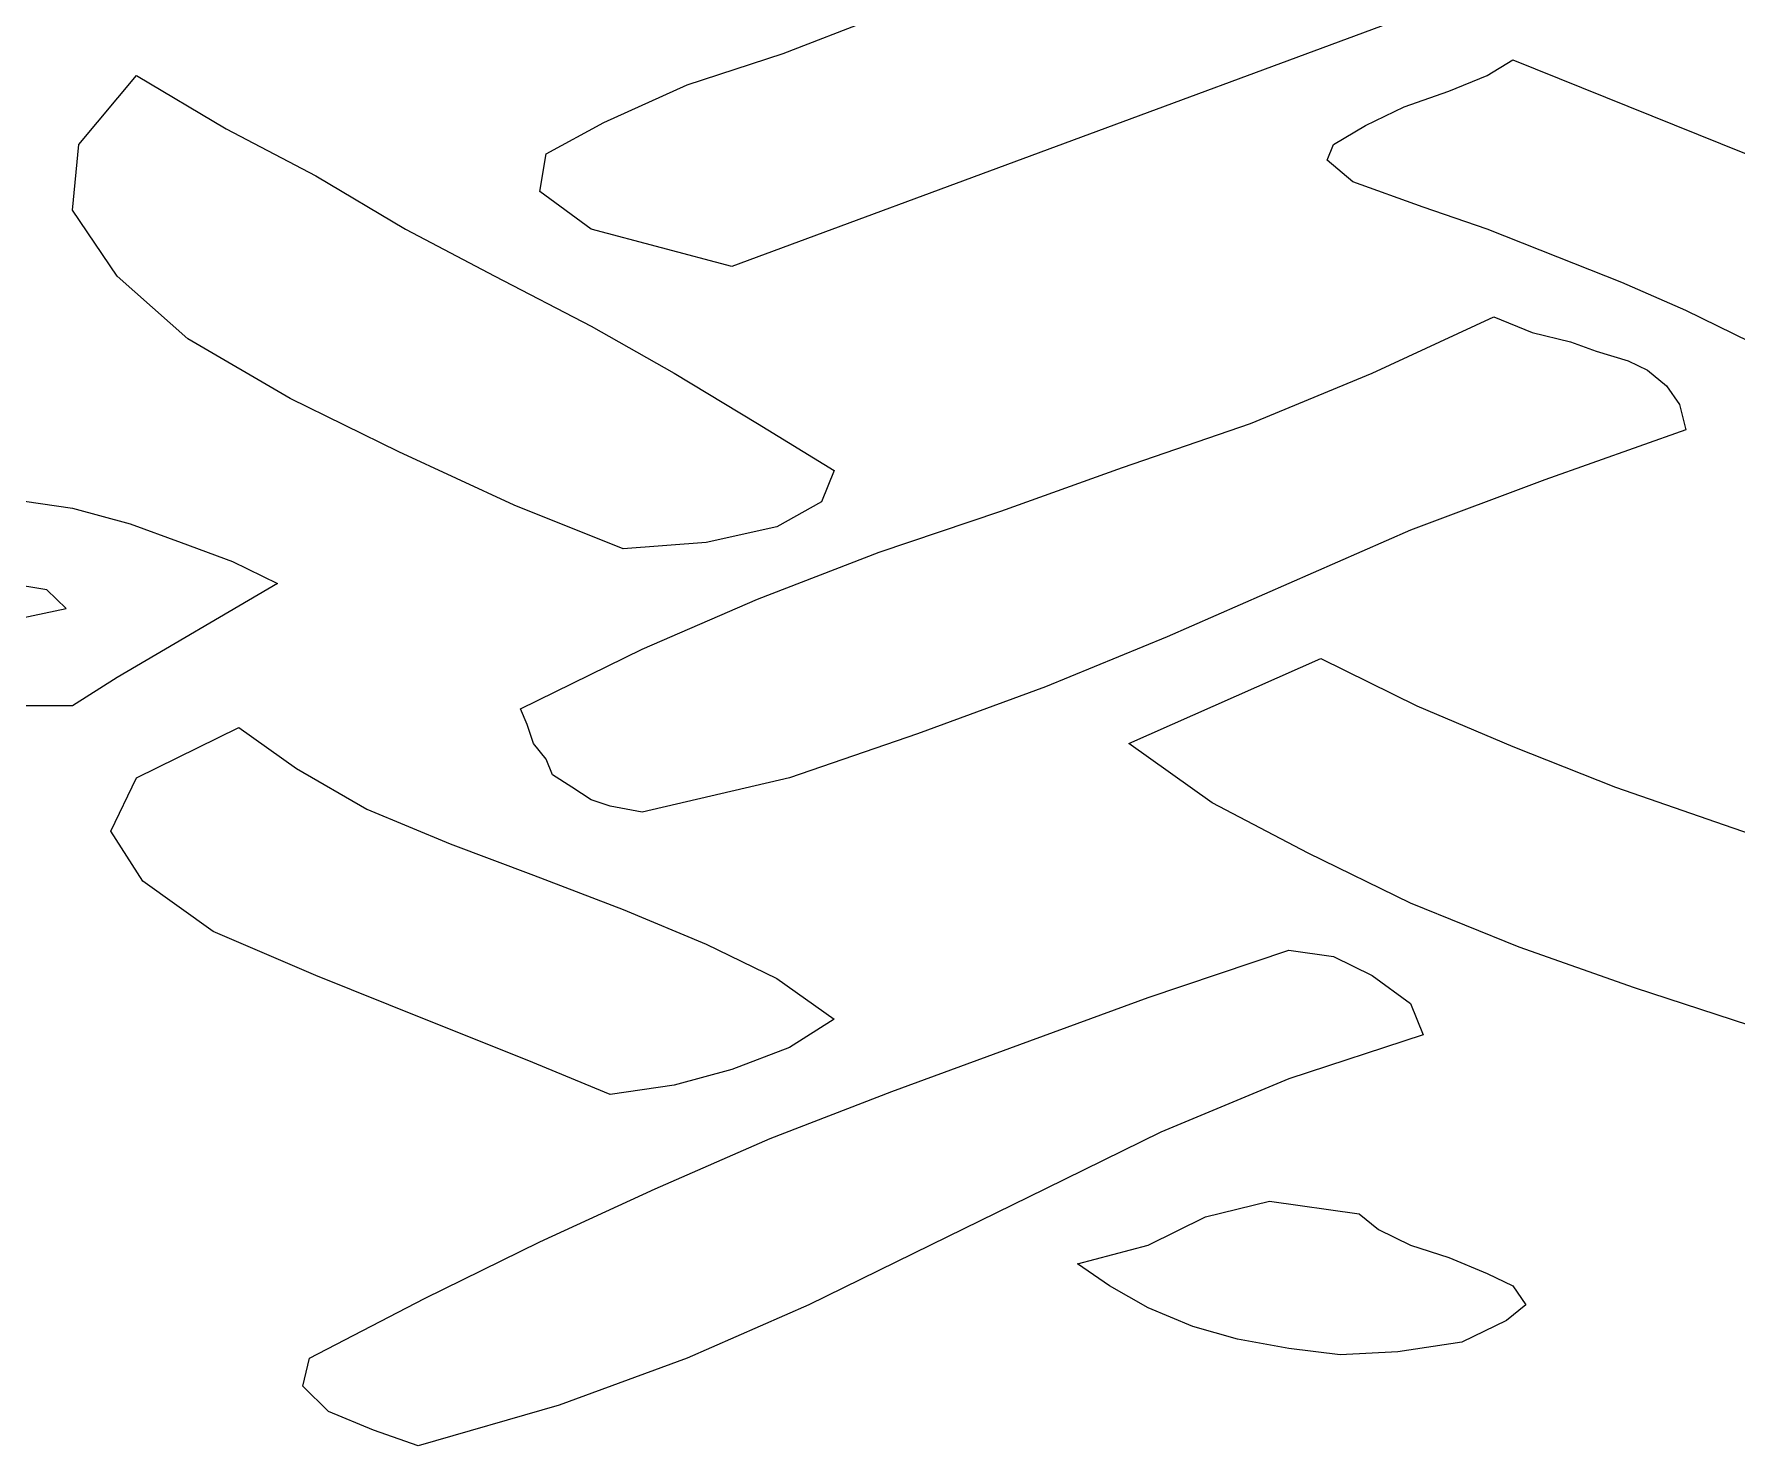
# Model space of a CAD drawing. Header units: millimetres. Extents: x -194 to 183, y -158 to 141.
# Drawn here: x -124 to -101.36, y 73.06 to 91.88 of the extents above; entities that cross this region are included whole.
import ezdxf

# ---------------------------------------------------------------- set-up
doc = ezdxf.new("R2010")
doc.units = ezdxf.units.MM
doc.header["$MEASUREMENT"] = 0
doc.layers.add('Camada 1', color=7, linetype='Continuous')

msp = doc.modelspace()

# ---------------------------------------------------------------- linework, layer by layer
at = {"layer": 'Camada 1', "color": 250, "lineweight": 9}
for points, knots in [([(-8.8223, 45.1619), (-8.8223, 45.1619), (-8.8223, 42.4602), (-8.8223, 42.4602), (-8.8223, 42.4602), (-8.8223, 42.4602), (-11.8168, 42.4602), (-11.8168, 42.4602), (-11.8168, 42.4602), (-11.8168, 42.4602), (-11.8168, 45.1619), (-11.8168, 45.1619), (-11.8168, 45.1619), (-11.8168, 45.1619), (-13.4928, 45.1619), (-13.4928, 45.1619), (-13.4928, 45.1619), (-13.4928, 45.1619), (-13.4928, 42.4602), (-13.4928, 42.4602), (-13.4928, 42.4602), (-13.4928, 42.4602), (-192.1528, 42.4602), (-192.1528, 42.4602), (-192.1528, 42.4602), (-193.4863, 42.5704), (-193.9529, 43.4936), (-194.022, 44.3108), (-194.022, 44.3108), (-194.022, 59.801), (-194.0238, 107.2439), (-194.0238, 136.0087), (-194.0238, 136.0087), (-193.99, 136.22), (-193.9243, 137.7478), (-192.1528, 137.8636), (-192.1528, 137.8636), (-192.1528, 137.8636), (-13.4928, 137.8636), (-13.4928, 137.8636), (-13.4928, 137.8636), (-13.4928, 137.8636), (-13.4762, 135.1619), (-13.4762, 135.1619), (-13.4762, 135.1619), (-13.4762, 135.1619), (-11.8168, 135.1619), (-11.8168, 135.1619), (-11.8168, 135.1619), (-11.8168, 135.1619), (-11.8168, 137.8636), (-11.8168, 137.8636), (-11.8168, 137.8636), (-11.8168, 137.8636), (-8.8223, 137.8636), (-8.8223, 137.8636), (-8.8223, 137.8636), (-8.8223, 137.8636), (-8.8223, 135.1619), (-8.8223, 135.1619), (-8.8223, 135.1619), (-8.8223, 135.1619), (-7.824, 135.1619), (-7.824, 135.1619), (-7.824, 135.1619), (-7.824, 135.1619), (-7.824, 45.1619), (-7.824, 45.1619), (-7.824, 45.1619), (-7.824, 45.1619), (-8.8223, 45.1619), (-8.8223, 45.1619)], [0, 0, 0, 0, 0.0526316, 0.0526316, 0.0526316, 0.0526316, 0.1052632, 0.1052632, 0.1052632, 0.1052632, 0.1578947, 0.1578947, 0.1578947, 0.1578947, 0.2105263, 0.2105263, 0.2105263, 0.2105263, 0.2631579, 0.2631579, 0.2631579, 0.2631579, 0.3157895, 0.3157895, 0.3157895, 0.3157895, 0.3684211, 0.3684211, 0.3684211, 0.3684211, 0.4210526, 0.4210526, 0.4210526, 0.4210526, 0.4736842, 0.4736842, 0.4736842, 0.4736842, 0.5263158, 0.5263158, 0.5263158, 0.5263158, 0.5789474, 0.5789474, 0.5789474, 0.5789474, 0.6315789, 0.6315789, 0.6315789, 0.6315789, 0.6842105, 0.6842105, 0.6842105, 0.6842105, 0.7368421, 0.7368421, 0.7368421, 0.7368421, 0.7894737, 0.7894737, 0.7894737, 0.7894737, 0.8421053, 0.8421053, 0.8421053, 0.8421053, 0.8947368, 0.8947368, 0.8947368, 0.8947368, 1, 1, 1, 1]), ([(-114.7212, 88.7856), (-114.7212, 88.7856), (-101.7822, 93.5821), (-101.7822, 93.5821), (-101.7822, 93.5821), (-101.7822, 93.5821), (-101.867, 93.7905), (-101.867, 93.7905), (-101.867, 93.7905), (-101.867, 93.7905), (-101.9523, 94.041), (-101.9523, 94.041), (-101.9523, 94.041), (-101.9523, 94.041), (-102.0375, 94.2495), (-102.0375, 94.2495), (-102.0375, 94.2495), (-102.0375, 94.2495), (-102.2078, 94.4579), (-102.2078, 94.4579), (-102.2078, 94.4579), (-102.2078, 94.4579), (-102.3779, 94.6249), (-102.3779, 94.6249), (-102.3779, 94.6249), (-102.3779, 94.6249), (-102.6335, 94.7917), (-102.6335, 94.7917), (-102.6335, 94.7917), (-102.6335, 94.7917), (-102.9737, 94.875), (-102.9737, 94.875), (-102.9737, 94.875), (-102.9737, 94.875), (-103.3995, 94.9585), (-103.3995, 94.9585), (-103.3995, 94.9585), (-103.3995, 94.9585), (-104.5062, 94.7083), (-104.5062, 94.7083), (-104.5062, 94.7083), (-104.5062, 94.7083), (-105.6131, 94.4163), (-105.6131, 94.4163), (-105.6131, 94.4163), (-105.6131, 94.4163), (-106.7194, 94.1242), (-106.7194, 94.1242), (-106.7194, 94.1242), (-106.7194, 94.1242), (-107.7406, 93.7905), (-107.7406, 93.7905), (-107.7406, 93.7905), (-107.7406, 93.7905), (-108.8477, 93.4569), (-108.8477, 93.4569), (-108.8477, 93.4569), (-108.8477, 93.4569), (-109.8691, 93.1232), (-109.8691, 93.1232), (-109.8691, 93.1232), (-109.8691, 93.1232), (-110.9758, 92.7895), (-110.9758, 92.7895), (-110.9758, 92.7895), (-110.9758, 92.7895), (-111.9974, 92.4558), (-111.9974, 92.4558), (-111.9974, 92.4558), (-111.9974, 92.4558), (-112.8487, 92.0806), (-112.8487, 92.0806), (-112.8487, 92.0806), (-112.8487, 92.0806), (-114.0402, 91.6217), (-114.0402, 91.6217), (-114.0402, 91.6217), (-114.0402, 91.6217), (-115.317, 91.2046), (-115.317, 91.2046), (-115.317, 91.2046), (-115.317, 91.2046), (-116.4239, 90.7041), (-116.4239, 90.7041), (-116.4239, 90.7041), (-116.4239, 90.7041), (-117.1897, 90.2869), (-117.1897, 90.2869), (-117.1897, 90.2869), (-117.1897, 90.2869), (-117.2748, 89.7866), (-117.2748, 89.7866), (-117.2748, 89.7866), (-117.2748, 89.7866), (-116.5938, 89.2861), (-116.5938, 89.2861), (-116.5938, 89.2861), (-116.5938, 89.2861), (-114.7212, 88.7856), (-114.7212, 88.7856)], [0, 0, 0, 0, 0.0384615, 0.0384615, 0.0384615, 0.0384615, 0.0769231, 0.0769231, 0.0769231, 0.0769231, 0.1153846, 0.1153846, 0.1153846, 0.1153846, 0.1538462, 0.1538462, 0.1538462, 0.1538462, 0.1923077, 0.1923077, 0.1923077, 0.1923077, 0.2307692, 0.2307692, 0.2307692, 0.2307692, 0.2692308, 0.2692308, 0.2692308, 0.2692308, 0.3076923, 0.3076923, 0.3076923, 0.3076923, 0.3461538, 0.3461538, 0.3461538, 0.3461538, 0.3846154, 0.3846154, 0.3846154, 0.3846154, 0.4230769, 0.4230769, 0.4230769, 0.4230769, 0.4615385, 0.4615385, 0.4615385, 0.4615385, 0.5, 0.5, 0.5, 0.5, 0.5384615, 0.5384615, 0.5384615, 0.5384615, 0.5769231, 0.5769231, 0.5769231, 0.5769231, 0.6153846, 0.6153846, 0.6153846, 0.6153846, 0.6538462, 0.6538462, 0.6538462, 0.6538462, 0.6923077, 0.6923077, 0.6923077, 0.6923077, 0.7307692, 0.7307692, 0.7307692, 0.7307692, 0.7692308, 0.7692308, 0.7692308, 0.7692308, 0.8076923, 0.8076923, 0.8076923, 0.8076923, 0.8461538, 0.8461538, 0.8461538, 0.8461538, 0.8846154, 0.8846154, 0.8846154, 0.8846154, 0.9230769, 0.9230769, 0.9230769, 0.9230769, 1, 1, 1, 1]), ([(-98.8027, 86.6167), (-98.8027, 86.6167), (-97.6112, 86.116), (-97.6112, 86.116), (-97.6112, 86.116), (-97.6112, 86.116), (-96.1637, 85.9493), (-96.1637, 85.9493), (-96.1637, 85.9493), (-96.1637, 85.9493), (-94.7171, 86.116), (-94.7171, 86.116), (-94.7171, 86.116), (-94.7171, 86.116), (-93.5251, 86.6167), (-93.5251, 86.6167), (-93.5251, 86.6167), (-93.5251, 86.6167), (-93.27, 87.0755), (-93.27, 87.0755), (-93.27, 87.0755), (-93.27, 87.0755), (-104.3357, 91.5383), (-104.3357, 91.5383), (-104.3357, 91.5383), (-104.3357, 91.5383), (-104.6765, 91.3298), (-104.6765, 91.3298), (-104.6765, 91.3298), (-104.6765, 91.3298), (-105.187, 91.1211), (-105.187, 91.1211), (-105.187, 91.1211), (-105.187, 91.1211), (-105.783, 90.9126), (-105.783, 90.9126), (-105.783, 90.9126), (-105.783, 90.9126), (-106.2939, 90.6625), (-106.2939, 90.6625), (-106.2939, 90.6625), (-106.2939, 90.6625), (-106.7194, 90.4122), (-106.7194, 90.4122), (-106.7194, 90.4122), (-106.7194, 90.4122), (-106.8044, 90.2035), (-106.8044, 90.2035), (-106.8044, 90.2035), (-106.8044, 90.2035), (-106.464, 89.9116), (-106.464, 89.9116), (-106.464, 89.9116), (-106.464, 89.9116), (-105.5278, 89.578), (-105.5278, 89.578), (-105.5278, 89.578), (-105.5278, 89.578), (-104.6765, 89.2861), (-104.6765, 89.2861), (-104.6765, 89.2861), (-104.6765, 89.2861), (-103.7397, 88.9107), (-103.7397, 88.9107), (-103.7397, 88.9107), (-103.7397, 88.9107), (-102.8888, 88.577), (-102.8888, 88.577), (-102.8888, 88.577), (-102.8888, 88.577), (-102.0375, 88.2016), (-102.0375, 88.2016), (-102.0375, 88.2016), (-102.0375, 88.2016), (-101.1862, 87.7844), (-101.1862, 87.7844), (-101.1862, 87.7844), (-101.1862, 87.7844), (-100.4199, 87.4092), (-100.4199, 87.4092), (-100.4199, 87.4092), (-100.4199, 87.4092), (-99.5688, 86.9921), (-99.5688, 86.9921), (-99.5688, 86.9921), (-99.5688, 86.9921), (-98.8027, 86.6167), (-98.8027, 86.6167)], [0, 0, 0, 0, 0.0434783, 0.0434783, 0.0434783, 0.0434783, 0.0869565, 0.0869565, 0.0869565, 0.0869565, 0.1304348, 0.1304348, 0.1304348, 0.1304348, 0.173913, 0.173913, 0.173913, 0.173913, 0.2173913, 0.2173913, 0.2173913, 0.2173913, 0.2608696, 0.2608696, 0.2608696, 0.2608696, 0.3043478, 0.3043478, 0.3043478, 0.3043478, 0.3478261, 0.3478261, 0.3478261, 0.3478261, 0.3913043, 0.3913043, 0.3913043, 0.3913043, 0.4347826, 0.4347826, 0.4347826, 0.4347826, 0.4782609, 0.4782609, 0.4782609, 0.4782609, 0.5217391, 0.5217391, 0.5217391, 0.5217391, 0.5652174, 0.5652174, 0.5652174, 0.5652174, 0.6086957, 0.6086957, 0.6086957, 0.6086957, 0.6521739, 0.6521739, 0.6521739, 0.6521739, 0.6956522, 0.6956522, 0.6956522, 0.6956522, 0.7391304, 0.7391304, 0.7391304, 0.7391304, 0.7826087, 0.7826087, 0.7826087, 0.7826087, 0.826087, 0.826087, 0.826087, 0.826087, 0.8695652, 0.8695652, 0.8695652, 0.8695652, 0.9130435, 0.9130435, 0.9130435, 0.9130435, 1, 1, 1, 1]), ([(-116.1687, 85.0316), (-116.1687, 85.0316), (-115.0621, 85.115), (-115.0621, 85.115), (-115.0621, 85.115), (-115.0621, 85.115), (-114.1255, 85.3237), (-114.1255, 85.3237), (-114.1255, 85.3237), (-114.1255, 85.3237), (-113.5295, 85.6573), (-113.5295, 85.6573), (-113.5295, 85.6573), (-113.5295, 85.6573), (-113.3594, 86.0745), (-113.3594, 86.0745), (-113.3594, 86.0745), (-113.3594, 86.0745), (-114.381, 86.7001), (-114.381, 86.7001), (-114.381, 86.7001), (-114.381, 86.7001), (-115.4873, 87.3675), (-115.4873, 87.3675), (-115.4873, 87.3675), (-115.4873, 87.3675), (-116.5938, 87.9931), (-116.5938, 87.9931), (-116.5938, 87.9931), (-116.5938, 87.9931), (-117.871, 88.6605), (-117.871, 88.6605), (-117.871, 88.6605), (-117.871, 88.6605), (-119.0631, 89.2861), (-119.0631, 89.2861), (-119.0631, 89.2861), (-119.0631, 89.2861), (-120.2544, 89.9951), (-120.2544, 89.9951), (-120.2544, 89.9951), (-120.2544, 89.9951), (-121.4461, 90.6206), (-121.4461, 90.6206), (-121.4461, 90.6206), (-121.4461, 90.6206), (-122.6381, 91.3298), (-122.6381, 91.3298), (-122.6381, 91.3298), (-122.6381, 91.3298), (-123.4041, 90.4122), (-123.4041, 90.4122), (-123.4041, 90.4122), (-123.4041, 90.4122), (-123.4894, 89.5364), (-123.4894, 89.5364), (-123.4894, 89.5364), (-123.4894, 89.5364), (-122.8936, 88.6605), (-122.8936, 88.6605), (-122.8936, 88.6605), (-122.8936, 88.6605), (-121.957, 87.8262), (-121.957, 87.8262), (-121.957, 87.8262), (-121.957, 87.8262), (-120.5948, 87.0339), (-120.5948, 87.0339), (-120.5948, 87.0339), (-120.5948, 87.0339), (-119.1481, 86.3247), (-119.1481, 86.3247), (-119.1481, 86.3247), (-119.1481, 86.3247), (-117.6156, 85.6155), (-117.6156, 85.6155), (-117.6156, 85.6155), (-117.6156, 85.6155), (-116.1687, 85.0316), (-116.1687, 85.0316)], [0, 0, 0, 0, 0.047619, 0.047619, 0.047619, 0.047619, 0.0952381, 0.0952381, 0.0952381, 0.0952381, 0.1428571, 0.1428571, 0.1428571, 0.1428571, 0.1904762, 0.1904762, 0.1904762, 0.1904762, 0.2380952, 0.2380952, 0.2380952, 0.2380952, 0.2857143, 0.2857143, 0.2857143, 0.2857143, 0.3333333, 0.3333333, 0.3333333, 0.3333333, 0.3809524, 0.3809524, 0.3809524, 0.3809524, 0.4285714, 0.4285714, 0.4285714, 0.4285714, 0.4761905, 0.4761905, 0.4761905, 0.4761905, 0.5238095, 0.5238095, 0.5238095, 0.5238095, 0.5714286, 0.5714286, 0.5714286, 0.5714286, 0.6190476, 0.6190476, 0.6190476, 0.6190476, 0.6666667, 0.6666667, 0.6666667, 0.6666667, 0.7142857, 0.7142857, 0.7142857, 0.7142857, 0.7619048, 0.7619048, 0.7619048, 0.7619048, 0.8095238, 0.8095238, 0.8095238, 0.8095238, 0.8571429, 0.8571429, 0.8571429, 0.8571429, 0.9047619, 0.9047619, 0.9047619, 0.9047619, 1, 1, 1, 1]), ([(-115.913, 81.528), (-115.913, 81.528), (-113.955, 81.9868), (-113.955, 81.9868), (-113.955, 81.9868), (-113.955, 81.9868), (-112.2527, 82.5707), (-112.2527, 82.5707), (-112.2527, 82.5707), (-112.2527, 82.5707), (-110.5499, 83.1964), (-110.5499, 83.1964), (-110.5499, 83.1964), (-110.5499, 83.1964), (-108.9327, 83.8637), (-108.9327, 83.8637), (-108.9327, 83.8637), (-108.9327, 83.8637), (-107.3155, 84.5729), (-107.3155, 84.5729), (-107.3155, 84.5729), (-107.3155, 84.5729), (-105.6977, 85.2819), (-105.6977, 85.2819), (-105.6977, 85.2819), (-105.6977, 85.2819), (-103.91, 85.9493), (-103.91, 85.9493), (-103.91, 85.9493), (-103.91, 85.9493), (-102.0375, 86.6167), (-102.0375, 86.6167), (-102.0375, 86.6167), (-102.0375, 86.6167), (-102.1226, 86.9504), (-102.1226, 86.9504), (-102.1226, 86.9504), (-102.1226, 86.9504), (-102.2929, 87.2005), (-102.2929, 87.2005), (-102.2929, 87.2005), (-102.2929, 87.2005), (-102.5482, 87.4092), (-102.5482, 87.4092), (-102.5482, 87.4092), (-102.5482, 87.4092), (-102.8036, 87.5342), (-102.8036, 87.5342), (-102.8036, 87.5342), (-102.8036, 87.5342), (-103.2292, 87.6594), (-103.2292, 87.6594), (-103.2292, 87.6594), (-103.2292, 87.6594), (-103.5701, 87.7844), (-103.5701, 87.7844), (-103.5701, 87.7844), (-103.5701, 87.7844), (-104.0806, 87.9097), (-104.0806, 87.9097), (-104.0806, 87.9097), (-104.0806, 87.9097), (-104.5913, 88.1181), (-104.5913, 88.1181), (-104.5913, 88.1181), (-104.5913, 88.1181), (-106.2089, 87.3675), (-106.2089, 87.3675), (-106.2089, 87.3675), (-106.2089, 87.3675), (-107.826, 86.7001), (-107.826, 86.7001), (-107.826, 86.7001), (-107.826, 86.7001), (-109.5289, 86.116), (-109.5289, 86.116), (-109.5289, 86.116), (-109.5289, 86.116), (-111.1461, 85.5322), (-111.1461, 85.5322), (-111.1461, 85.5322), (-111.1461, 85.5322), (-112.7632, 84.9899), (-112.7632, 84.9899), (-112.7632, 84.9899), (-112.7632, 84.9899), (-114.381, 84.3643), (-114.381, 84.3643), (-114.381, 84.3643), (-114.381, 84.3643), (-115.913, 83.697), (-115.913, 83.697), (-115.913, 83.697), (-115.913, 83.697), (-117.5306, 82.9043), (-117.5306, 82.9043), (-117.5306, 82.9043), (-117.5306, 82.9043), (-117.4451, 82.696), (-117.4451, 82.696), (-117.4451, 82.696), (-117.4451, 82.696), (-117.36, 82.4456), (-117.36, 82.4456), (-117.36, 82.4456), (-117.36, 82.4456), (-117.1897, 82.237), (-117.1897, 82.237), (-117.1897, 82.237), (-117.1897, 82.237), (-117.1051, 82.0285), (-117.1051, 82.0285), (-117.1051, 82.0285), (-117.1051, 82.0285), (-116.8495, 81.8617), (-116.8495, 81.8617), (-116.8495, 81.8617), (-116.8495, 81.8617), (-116.5938, 81.6948), (-116.5938, 81.6948), (-116.5938, 81.6948), (-116.5938, 81.6948), (-116.3386, 81.6115), (-116.3386, 81.6115), (-116.3386, 81.6115), (-116.3386, 81.6115), (-115.913, 81.528), (-115.913, 81.528)], [0, 0, 0, 0, 0.030303, 0.030303, 0.030303, 0.030303, 0.0606061, 0.0606061, 0.0606061, 0.0606061, 0.0909091, 0.0909091, 0.0909091, 0.0909091, 0.1212121, 0.1212121, 0.1212121, 0.1212121, 0.1515152, 0.1515152, 0.1515152, 0.1515152, 0.1818182, 0.1818182, 0.1818182, 0.1818182, 0.2121212, 0.2121212, 0.2121212, 0.2121212, 0.2424242, 0.2424242, 0.2424242, 0.2424242, 0.2727273, 0.2727273, 0.2727273, 0.2727273, 0.3030303, 0.3030303, 0.3030303, 0.3030303, 0.3333333, 0.3333333, 0.3333333, 0.3333333, 0.3636364, 0.3636364, 0.3636364, 0.3636364, 0.3939394, 0.3939394, 0.3939394, 0.3939394, 0.4242424, 0.4242424, 0.4242424, 0.4242424, 0.4545455, 0.4545455, 0.4545455, 0.4545455, 0.4848485, 0.4848485, 0.4848485, 0.4848485, 0.5151515, 0.5151515, 0.5151515, 0.5151515, 0.5454545, 0.5454545, 0.5454545, 0.5454545, 0.5757576, 0.5757576, 0.5757576, 0.5757576, 0.6060606, 0.6060606, 0.6060606, 0.6060606, 0.6363636, 0.6363636, 0.6363636, 0.6363636, 0.6666667, 0.6666667, 0.6666667, 0.6666667, 0.6969697, 0.6969697, 0.6969697, 0.6969697, 0.7272727, 0.7272727, 0.7272727, 0.7272727, 0.7575758, 0.7575758, 0.7575758, 0.7575758, 0.7878788, 0.7878788, 0.7878788, 0.7878788, 0.8181818, 0.8181818, 0.8181818, 0.8181818, 0.8484848, 0.8484848, 0.8484848, 0.8484848, 0.8787879, 0.8787879, 0.8787879, 0.8787879, 0.9090909, 0.9090909, 0.9090909, 0.9090909, 0.9393939, 0.9393939, 0.9393939, 0.9393939, 1, 1, 1, 1]), ([(-123.5744, 84.2391), (-123.5744, 84.2391), (-126.128, 83.697), (-126.128, 83.697), (-126.128, 83.697), (-126.128, 83.697), (-125.3619, 83.2381), (-125.3619, 83.2381), (-125.3619, 83.2381), (-125.3619, 83.2381), (-124.4258, 82.9461), (-124.4258, 82.9461), (-124.4258, 82.9461), (-124.4258, 82.9461), (-123.4894, 82.9461), (-123.4894, 82.9461), (-123.4894, 82.9461), (-123.4894, 82.9461), (-122.8936, 83.3215), (-122.8936, 83.3215), (-122.8936, 83.3215), (-122.8936, 83.3215), (-120.7651, 84.5729), (-120.7651, 84.5729), (-120.7651, 84.5729), (-120.7651, 84.5729), (-121.3611, 84.8647), (-121.3611, 84.8647), (-121.3611, 84.8647), (-121.3611, 84.8647), (-122.0419, 85.115), (-122.0419, 85.115), (-122.0419, 85.115), (-122.0419, 85.115), (-122.7231, 85.3653), (-122.7231, 85.3653), (-122.7231, 85.3653), (-122.7231, 85.3653), (-123.4894, 85.5738), (-123.4894, 85.5738), (-123.4894, 85.5738), (-123.4894, 85.5738), (-124.3405, 85.699), (-124.3405, 85.699), (-124.3405, 85.699), (-124.3405, 85.699), (-125.1918, 85.7408), (-125.1918, 85.7408), (-125.1918, 85.7408), (-125.1918, 85.7408), (-126.128, 85.7408), (-126.128, 85.7408), (-126.128, 85.7408), (-126.128, 85.7408), (-127.0646, 85.6155), (-127.0646, 85.6155), (-127.0646, 85.6155), (-127.0646, 85.6155), (-127.6605, 85.3653), (-127.6605, 85.3653), (-127.6605, 85.3653), (-127.6605, 85.3653), (-128.2563, 85.0316), (-128.2563, 85.0316), (-128.2563, 85.0316), (-128.2563, 85.0316), (-128.5971, 84.7398), (-128.5971, 84.7398), (-128.5971, 84.7398), (-128.5971, 84.7398), (-128.4268, 84.5729), (-128.4268, 84.5729), (-128.4268, 84.5729), (-128.4268, 84.5729), (-127.9163, 84.4059), (-127.9163, 84.4059), (-127.9163, 84.4059), (-127.9163, 84.4059), (-127.2351, 84.3643), (-127.2351, 84.3643), (-127.2351, 84.3643), (-127.2351, 84.3643), (-126.4688, 84.4059), (-126.4688, 84.4059), (-126.4688, 84.4059), (-126.4688, 84.4059), (-125.7027, 84.4894), (-125.7027, 84.4894), (-125.7027, 84.4894), (-125.7027, 84.4894), (-125.0217, 84.5729), (-125.0217, 84.5729), (-125.0217, 84.5729), (-125.0217, 84.5729), (-124.3405, 84.5729), (-124.3405, 84.5729), (-124.3405, 84.5729), (-124.3405, 84.5729), (-123.83, 84.4894), (-123.83, 84.4894), (-123.83, 84.4894), (-123.83, 84.4894), (-123.5744, 84.2391), (-123.5744, 84.2391)], [0, 0, 0, 0, 0.037037, 0.037037, 0.037037, 0.037037, 0.0740741, 0.0740741, 0.0740741, 0.0740741, 0.1111111, 0.1111111, 0.1111111, 0.1111111, 0.1481481, 0.1481481, 0.1481481, 0.1481481, 0.1851852, 0.1851852, 0.1851852, 0.1851852, 0.2222222, 0.2222222, 0.2222222, 0.2222222, 0.2592593, 0.2592593, 0.2592593, 0.2592593, 0.2962963, 0.2962963, 0.2962963, 0.2962963, 0.3333333, 0.3333333, 0.3333333, 0.3333333, 0.3703704, 0.3703704, 0.3703704, 0.3703704, 0.4074074, 0.4074074, 0.4074074, 0.4074074, 0.4444444, 0.4444444, 0.4444444, 0.4444444, 0.4814815, 0.4814815, 0.4814815, 0.4814815, 0.5185185, 0.5185185, 0.5185185, 0.5185185, 0.5555556, 0.5555556, 0.5555556, 0.5555556, 0.5925926, 0.5925926, 0.5925926, 0.5925926, 0.6296296, 0.6296296, 0.6296296, 0.6296296, 0.6666667, 0.6666667, 0.6666667, 0.6666667, 0.7037037, 0.7037037, 0.7037037, 0.7037037, 0.7407407, 0.7407407, 0.7407407, 0.7407407, 0.7777778, 0.7777778, 0.7777778, 0.7777778, 0.8148148, 0.8148148, 0.8148148, 0.8148148, 0.8518519, 0.8518519, 0.8518519, 0.8518519, 0.8888889, 0.8888889, 0.8888889, 0.8888889, 0.9259259, 0.9259259, 0.9259259, 0.9259259, 1, 1, 1, 1]), ([(-98.0371, 77.6489), (-98.0371, 77.6489), (-97.6112, 77.8574), (-97.6112, 77.8574), (-97.6112, 77.8574), (-97.6112, 77.8574), (-97.1856, 78.0244), (-97.1856, 78.0244), (-97.1856, 78.0244), (-97.1856, 78.0244), (-96.6749, 78.1911), (-96.6749, 78.1911), (-96.6749, 78.1911), (-96.6749, 78.1911), (-96.1637, 78.358), (-96.1637, 78.358), (-96.1637, 78.358), (-96.1637, 78.358), (-95.7385, 78.5666), (-95.7385, 78.5666), (-95.7385, 78.5666), (-95.7385, 78.5666), (-95.4827, 78.8167), (-95.4827, 78.8167), (-95.4827, 78.8167), (-95.4827, 78.8167), (-95.3979, 79.1089), (-95.3979, 79.1089), (-95.3979, 79.1089), (-95.3979, 79.1089), (-95.5682, 79.4841), (-95.5682, 79.4841), (-95.5682, 79.4841), (-95.5682, 79.4841), (-97.1003, 79.9429), (-97.1003, 79.9429), (-97.1003, 79.9429), (-97.1003, 79.9429), (-98.6324, 80.4019), (-98.6324, 80.4019), (-98.6324, 80.4019), (-98.6324, 80.4019), (-100.0795, 80.8607), (-100.0795, 80.8607), (-100.0795, 80.8607), (-100.0795, 80.8607), (-101.527, 81.3611), (-101.527, 81.3611), (-101.527, 81.3611), (-101.527, 81.3611), (-102.9737, 81.8617), (-102.9737, 81.8617), (-102.9737, 81.8617), (-102.9737, 81.8617), (-104.3357, 82.4039), (-104.3357, 82.4039), (-104.3357, 82.4039), (-104.3357, 82.4039), (-105.6131, 82.9461), (-105.6131, 82.9461), (-105.6131, 82.9461), (-105.6131, 82.9461), (-106.8899, 83.5718), (-106.8899, 83.5718), (-106.8899, 83.5718), (-106.8899, 83.5718), (-109.4436, 82.4456), (-109.4436, 82.4456), (-109.4436, 82.4456), (-109.4436, 82.4456), (-108.337, 81.6531), (-108.337, 81.6531), (-108.337, 81.6531), (-108.337, 81.6531), (-107.0598, 80.9858), (-107.0598, 80.9858), (-107.0598, 80.9858), (-107.0598, 80.9858), (-105.6977, 80.3185), (-105.6977, 80.3185), (-105.6977, 80.3185), (-105.6977, 80.3185), (-104.2509, 79.7345), (-104.2509, 79.7345), (-104.2509, 79.7345), (-104.2509, 79.7345), (-102.7187, 79.1921), (-102.7187, 79.1921), (-102.7187, 79.1921), (-102.7187, 79.1921), (-101.1862, 78.6918), (-101.1862, 78.6918), (-101.1862, 78.6918), (-101.1862, 78.6918), (-99.5688, 78.1494), (-99.5688, 78.1494), (-99.5688, 78.1494), (-99.5688, 78.1494), (-98.0371, 77.6489), (-98.0371, 77.6489)], [0, 0, 0, 0, 0.0384615, 0.0384615, 0.0384615, 0.0384615, 0.0769231, 0.0769231, 0.0769231, 0.0769231, 0.1153846, 0.1153846, 0.1153846, 0.1153846, 0.1538462, 0.1538462, 0.1538462, 0.1538462, 0.1923077, 0.1923077, 0.1923077, 0.1923077, 0.2307692, 0.2307692, 0.2307692, 0.2307692, 0.2692308, 0.2692308, 0.2692308, 0.2692308, 0.3076923, 0.3076923, 0.3076923, 0.3076923, 0.3461538, 0.3461538, 0.3461538, 0.3461538, 0.3846154, 0.3846154, 0.3846154, 0.3846154, 0.4230769, 0.4230769, 0.4230769, 0.4230769, 0.4615385, 0.4615385, 0.4615385, 0.4615385, 0.5, 0.5, 0.5, 0.5, 0.5384615, 0.5384615, 0.5384615, 0.5384615, 0.5769231, 0.5769231, 0.5769231, 0.5769231, 0.6153846, 0.6153846, 0.6153846, 0.6153846, 0.6538462, 0.6538462, 0.6538462, 0.6538462, 0.6923077, 0.6923077, 0.6923077, 0.6923077, 0.7307692, 0.7307692, 0.7307692, 0.7307692, 0.7692308, 0.7692308, 0.7692308, 0.7692308, 0.8076923, 0.8076923, 0.8076923, 0.8076923, 0.8461538, 0.8461538, 0.8461538, 0.8461538, 0.8846154, 0.8846154, 0.8846154, 0.8846154, 0.9230769, 0.9230769, 0.9230769, 0.9230769, 1, 1, 1, 1]), ([(-116.3386, 77.774), (-116.3386, 77.774), (-115.4873, 77.8991), (-115.4873, 77.8991), (-115.4873, 77.8991), (-115.4873, 77.8991), (-114.7212, 78.1077), (-114.7212, 78.1077), (-114.7212, 78.1077), (-114.7212, 78.1077), (-113.955, 78.3997), (-113.955, 78.3997), (-113.955, 78.3997), (-113.955, 78.3997), (-113.3594, 78.7752), (-113.3594, 78.7752), (-113.3594, 78.7752), (-113.3594, 78.7752), (-114.1255, 79.3174), (-114.1255, 79.3174), (-114.1255, 79.3174), (-114.1255, 79.3174), (-115.0621, 79.7763), (-115.0621, 79.7763), (-115.0621, 79.7763), (-115.0621, 79.7763), (-116.1687, 80.235), (-116.1687, 80.235), (-116.1687, 80.235), (-116.1687, 80.235), (-117.36, 80.6938), (-117.36, 80.6938), (-117.36, 80.6938), (-117.36, 80.6938), (-118.4669, 81.1109), (-118.4669, 81.1109), (-118.4669, 81.1109), (-118.4669, 81.1109), (-119.5736, 81.5697), (-119.5736, 81.5697), (-119.5736, 81.5697), (-119.5736, 81.5697), (-120.51, 82.112), (-120.51, 82.112), (-120.51, 82.112), (-120.51, 82.112), (-121.2758, 82.6542), (-121.2758, 82.6542), (-121.2758, 82.6542), (-121.2758, 82.6542), (-122.6381, 81.9868), (-122.6381, 81.9868), (-122.6381, 81.9868), (-122.6381, 81.9868), (-122.9787, 81.2778), (-122.9787, 81.2778), (-122.9787, 81.2778), (-122.9787, 81.2778), (-122.553, 80.6103), (-122.553, 80.6103), (-122.553, 80.6103), (-122.553, 80.6103), (-121.6164, 79.9429), (-121.6164, 79.9429), (-121.6164, 79.9429), (-121.6164, 79.9429), (-120.2544, 79.3591), (-120.2544, 79.3591), (-120.2544, 79.3591), (-120.2544, 79.3591), (-118.8073, 78.7752), (-118.8073, 78.7752), (-118.8073, 78.7752), (-118.8073, 78.7752), (-117.4451, 78.2328), (-117.4451, 78.2328), (-117.4451, 78.2328), (-117.4451, 78.2328), (-116.3386, 77.774), (-116.3386, 77.774)], [0, 0, 0, 0, 0.047619, 0.047619, 0.047619, 0.047619, 0.0952381, 0.0952381, 0.0952381, 0.0952381, 0.1428571, 0.1428571, 0.1428571, 0.1428571, 0.1904762, 0.1904762, 0.1904762, 0.1904762, 0.2380952, 0.2380952, 0.2380952, 0.2380952, 0.2857143, 0.2857143, 0.2857143, 0.2857143, 0.3333333, 0.3333333, 0.3333333, 0.3333333, 0.3809524, 0.3809524, 0.3809524, 0.3809524, 0.4285714, 0.4285714, 0.4285714, 0.4285714, 0.4761905, 0.4761905, 0.4761905, 0.4761905, 0.5238095, 0.5238095, 0.5238095, 0.5238095, 0.5714286, 0.5714286, 0.5714286, 0.5714286, 0.6190476, 0.6190476, 0.6190476, 0.6190476, 0.6666667, 0.6666667, 0.6666667, 0.6666667, 0.7142857, 0.7142857, 0.7142857, 0.7142857, 0.7619048, 0.7619048, 0.7619048, 0.7619048, 0.8095238, 0.8095238, 0.8095238, 0.8095238, 0.8571429, 0.8571429, 0.8571429, 0.8571429, 0.9047619, 0.9047619, 0.9047619, 0.9047619, 1, 1, 1, 1]), ([(-118.8926, 73.1026), (-118.8926, 73.1026), (-117.0198, 73.6447), (-117.0198, 73.6447), (-117.0198, 73.6447), (-117.0198, 73.6447), (-115.317, 74.2704), (-115.317, 74.2704), (-115.317, 74.2704), (-115.317, 74.2704), (-113.7, 74.9795), (-113.7, 74.9795), (-113.7, 74.9795), (-113.7, 74.9795), (-112.0824, 75.772), (-112.0824, 75.772), (-112.0824, 75.772), (-112.0824, 75.772), (-110.5499, 76.5227), (-110.5499, 76.5227), (-110.5499, 76.5227), (-110.5499, 76.5227), (-109.018, 77.2736), (-109.018, 77.2736), (-109.018, 77.2736), (-109.018, 77.2736), (-107.3155, 77.9826), (-107.3155, 77.9826), (-107.3155, 77.9826), (-107.3155, 77.9826), (-105.5278, 78.5666), (-105.5278, 78.5666), (-105.5278, 78.5666), (-105.5278, 78.5666), (-105.6977, 78.9836), (-105.6977, 78.9836), (-105.6977, 78.9836), (-105.6977, 78.9836), (-106.2089, 79.3591), (-106.2089, 79.3591), (-106.2089, 79.3591), (-106.2089, 79.3591), (-106.7194, 79.6093), (-106.7194, 79.6093), (-106.7194, 79.6093), (-106.7194, 79.6093), (-107.3155, 79.6928), (-107.3155, 79.6928), (-107.3155, 79.6928), (-107.3155, 79.6928), (-109.1881, 79.0671), (-109.1881, 79.0671), (-109.1881, 79.0671), (-109.1881, 79.0671), (-110.8907, 78.4415), (-110.8907, 78.4415), (-110.8907, 78.4415), (-110.8907, 78.4415), (-112.5929, 77.8158), (-112.5929, 77.8158), (-112.5929, 77.8158), (-112.5929, 77.8158), (-114.2107, 77.1901), (-114.2107, 77.1901), (-114.2107, 77.1901), (-114.2107, 77.1901), (-115.7431, 76.5227), (-115.7431, 76.5227), (-115.7431, 76.5227), (-115.7431, 76.5227), (-117.2748, 75.8136), (-117.2748, 75.8136), (-117.2748, 75.8136), (-117.2748, 75.8136), (-118.8073, 75.0629), (-118.8073, 75.0629), (-118.8073, 75.0629), (-118.8073, 75.0629), (-120.3395, 74.2704), (-120.3395, 74.2704), (-120.3395, 74.2704), (-120.3395, 74.2704), (-120.4249, 73.8949), (-120.4249, 73.8949), (-120.4249, 73.8949), (-120.4249, 73.8949), (-120.0841, 73.5612), (-120.0841, 73.5612), (-120.0841, 73.5612), (-120.0841, 73.5612), (-119.4883, 73.311), (-119.4883, 73.311), (-119.4883, 73.311), (-119.4883, 73.311), (-118.8926, 73.1026), (-118.8926, 73.1026)], [0, 0, 0, 0, 0.04, 0.04, 0.04, 0.04, 0.08, 0.08, 0.08, 0.08, 0.12, 0.12, 0.12, 0.12, 0.16, 0.16, 0.16, 0.16, 0.2, 0.2, 0.2, 0.2, 0.24, 0.24, 0.24, 0.24, 0.28, 0.28, 0.28, 0.28, 0.32, 0.32, 0.32, 0.32, 0.36, 0.36, 0.36, 0.36, 0.4, 0.4, 0.4, 0.4, 0.44, 0.44, 0.44, 0.44, 0.48, 0.48, 0.48, 0.48, 0.52, 0.52, 0.52, 0.52, 0.56, 0.56, 0.56, 0.56, 0.6, 0.6, 0.6, 0.6, 0.64, 0.64, 0.64, 0.64, 0.68, 0.68, 0.68, 0.68, 0.72, 0.72, 0.72, 0.72, 0.76, 0.76, 0.76, 0.76, 0.8, 0.8, 0.8, 0.8, 0.84, 0.84, 0.84, 0.84, 0.88, 0.88, 0.88, 0.88, 0.92, 0.92, 0.92, 0.92, 1, 1, 1, 1]), ([(-105.0167, 74.479), (-105.0167, 74.479), (-104.421, 74.771), (-104.421, 74.771), (-104.421, 74.771), (-104.421, 74.771), (-104.1658, 74.9795), (-104.1658, 74.9795), (-104.1658, 74.9795), (-104.1658, 74.9795), (-104.3357, 75.2297), (-104.3357, 75.2297), (-104.3357, 75.2297), (-104.3357, 75.2297), (-104.6765, 75.3966), (-104.6765, 75.3966), (-104.6765, 75.3966), (-104.6765, 75.3966), (-105.187, 75.6051), (-105.187, 75.6051), (-105.187, 75.6051), (-105.187, 75.6051), (-105.6977, 75.772), (-105.6977, 75.772), (-105.6977, 75.772), (-105.6977, 75.772), (-106.1236, 75.9805), (-106.1236, 75.9805), (-106.1236, 75.9805), (-106.1236, 75.9805), (-106.3787, 76.1891), (-106.3787, 76.1891), (-106.3787, 76.1891), (-106.3787, 76.1891), (-107.5709, 76.3559), (-107.5709, 76.3559), (-107.5709, 76.3559), (-107.5709, 76.3559), (-108.4218, 76.1473), (-108.4218, 76.1473), (-108.4218, 76.1473), (-108.4218, 76.1473), (-109.1881, 75.772), (-109.1881, 75.772), (-109.1881, 75.772), (-109.1881, 75.772), (-110.1244, 75.5216), (-110.1244, 75.5216), (-110.1244, 75.5216), (-110.1244, 75.5216), (-109.699, 75.2297), (-109.699, 75.2297), (-109.699, 75.2297), (-109.699, 75.2297), (-109.1881, 74.9378), (-109.1881, 74.9378), (-109.1881, 74.9378), (-109.1881, 74.9378), (-108.5919, 74.6875), (-108.5919, 74.6875), (-108.5919, 74.6875), (-108.5919, 74.6875), (-107.9963, 74.5205), (-107.9963, 74.5205), (-107.9963, 74.5205), (-107.9963, 74.5205), (-107.3155, 74.3955), (-107.3155, 74.3955), (-107.3155, 74.3955), (-107.3155, 74.3955), (-106.6345, 74.3121), (-106.6345, 74.3121), (-106.6345, 74.3121), (-106.6345, 74.3121), (-105.868, 74.3539), (-105.868, 74.3539), (-105.868, 74.3539), (-105.868, 74.3539), (-105.0167, 74.479), (-105.0167, 74.479)], [0, 0, 0, 0, 0.047619, 0.047619, 0.047619, 0.047619, 0.0952381, 0.0952381, 0.0952381, 0.0952381, 0.1428571, 0.1428571, 0.1428571, 0.1428571, 0.1904762, 0.1904762, 0.1904762, 0.1904762, 0.2380952, 0.2380952, 0.2380952, 0.2380952, 0.2857143, 0.2857143, 0.2857143, 0.2857143, 0.3333333, 0.3333333, 0.3333333, 0.3333333, 0.3809524, 0.3809524, 0.3809524, 0.3809524, 0.4285714, 0.4285714, 0.4285714, 0.4285714, 0.4761905, 0.4761905, 0.4761905, 0.4761905, 0.5238095, 0.5238095, 0.5238095, 0.5238095, 0.5714286, 0.5714286, 0.5714286, 0.5714286, 0.6190476, 0.6190476, 0.6190476, 0.6190476, 0.6666667, 0.6666667, 0.6666667, 0.6666667, 0.7142857, 0.7142857, 0.7142857, 0.7142857, 0.7619048, 0.7619048, 0.7619048, 0.7619048, 0.8095238, 0.8095238, 0.8095238, 0.8095238, 0.8571429, 0.8571429, 0.8571429, 0.8571429, 0.9047619, 0.9047619, 0.9047619, 0.9047619, 1, 1, 1, 1])]:
    msp.add_open_spline(points, degree=3, knots=knots, dxfattribs=at)
at = {"layer": 'Camada 1', "color": 240, "lineweight": 9}
msp.add_open_spline([(-184.3165, 48.6692), (-184.3165, 48.6692), (-184.3165, 131.6546), (-184.3165, 131.6546), (-184.3165, 131.6546), (-184.3165, 131.6546), (-11.3313, 131.6546), (-11.3313, 131.6546), (-11.3313, 131.6546), (-11.3313, 131.6546), (-11.3313, 48.6692), (-11.3313, 48.6692), (-11.3313, 48.6692), (-11.3313, 48.6692), (-184.3165, 48.6692), (-184.3165, 48.6692)], degree=3, knots=[0, 0, 0, 0, 0.2, 0.2, 0.2, 0.2, 0.4, 0.4, 0.4, 0.4, 0.6, 0.6, 0.6, 0.6, 1, 1, 1, 1], dxfattribs=at)

doc.saveas('drawing.dxf')
